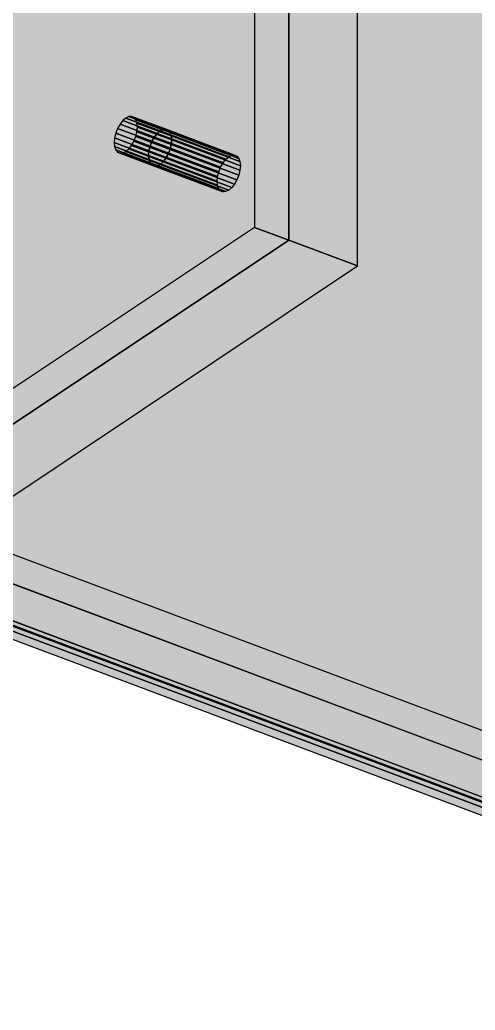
# Model space of a CAD drawing. Header units: millimetres. Extents: x 50 to 612415, y 2 to 4150.
# Drawn here: x 470314.8 to 470369.5, y 2838 to 2957 of the extents above; entities that cross this region are included whole.
import ezdxf

# ---------------------------------------------------------------- set-up
doc = ezdxf.new("R2010")
doc.units = ezdxf.units.MM
doc.layers.add('HATCH', color=8, linetype='Continuous', lineweight=9)
doc.layers.add('OUTLINE', color=7, linetype='Continuous', lineweight=25)

msp = doc.modelspace()

# ---------------------------------------------------------------- hatches: boundary and pattern name
at = {"layer": 'HATCH', "true_color": 0xccae87}
for points in [[(470093.304, 3132.09), (469761.573, 3099.927), (471407.856, 2492.235)], [(470093.304, 3128.519), (469761.573, 3096.356), (471407.856, 2488.664)], [(471407.856, 2488.664), (469761.573, 3096.356), (470093.304, 3128.519)], [(470093.304, 3124.055), (469761.573, 3091.892), (471407.856, 2484.201)], [(471407.856, 2484.201), (469761.573, 3091.892), (470093.304, 3124.055)], [(470093.304, 3122.269), (469762.81, 3090.931), (471406.207, 2483.034)], [(471406.207, 2483.034), (469762.81, 3090.931), (470093.304, 3122.269)], [(470093.304, 3121.823), (469763.12, 3090.691), (471405.794, 2482.742)], [(471405.794, 2482.742), (469763.12, 3090.691), (470093.304, 3121.823)], [(470093.304, 3119.591), (469764.666, 3089.49), (471403.732, 2481.283)], [(471403.732, 2481.283), (469764.666, 3089.49), (470093.304, 3119.591)], [(471400.434, 2478.949), (469767.14, 3087.568), (470093.304, 3116.02)], [(469761.573, 3099.927), (471405.808, 2491.118), (471407.856, 2492.235)], [(469761.573, 3099.927), (471403.364, 2490.221), (471405.808, 2491.118)], [(469761.573, 3099.927), (471386.208, 2490.689), (471388.799, 2489.903)], [(469761.573, 3099.927), (471400.617, 2489.581), (471403.364, 2490.221)], [(469761.573, 3099.927), (471388.799, 2489.903), (471391.648, 2489.385)], [(469761.573, 3099.927), (471397.672, 2489.22), (471400.617, 2489.581)], [(469761.573, 3099.927), (471391.648, 2489.385), (471394.644, 2489.154)], [(469761.573, 3099.927), (471394.644, 2489.154), (471397.672, 2489.22)], [(469761.573, 3096.356), (471405.808, 2487.547), (471407.856, 2488.664)], [(471407.856, 2488.664), (471405.808, 2487.547), (469761.573, 3096.356)], [(469761.573, 3096.356), (471403.364, 2486.65), (471405.808, 2487.547)], [(471405.808, 2487.547), (471403.364, 2486.65), (469761.573, 3096.356)], [(469761.573, 3096.356), (471386.208, 2487.118), (471388.799, 2486.332)], [(471388.799, 2486.332), (471386.208, 2487.118), (469761.573, 3096.356)], [(469761.573, 3096.356), (471400.617, 2486.01), (471403.364, 2486.65)], [(471403.364, 2486.65), (471400.617, 2486.01), (469761.573, 3096.356)], [(471391.648, 2485.814), (471388.799, 2486.332), (469761.573, 3096.356)], [(469761.573, 3096.356), (471388.799, 2486.332), (471391.648, 2485.814)], [(469761.573, 3096.356), (471397.672, 2485.649), (471400.617, 2486.01)], [(471400.617, 2486.01), (471397.672, 2485.649), (469761.573, 3096.356)], [(469761.573, 3096.356), (471391.648, 2485.814), (471394.644, 2485.583)], [(471394.644, 2485.583), (471391.648, 2485.814), (469761.573, 3096.356)], [(471397.672, 2485.649), (471394.644, 2485.583), (469761.573, 3096.356)], [(469761.573, 3096.356), (471394.644, 2485.583), (471397.672, 2485.649)], [(469761.573, 3091.892), (471405.808, 2483.083), (471407.856, 2484.201)], [(471407.856, 2484.201), (471405.808, 2483.083), (469761.573, 3091.892)], [(469761.573, 3091.892), (471403.364, 2482.187), (471405.808, 2483.083)], [(471405.808, 2483.083), (471403.364, 2482.187), (469761.573, 3091.892)], [(469761.573, 3091.892), (471386.208, 2482.654), (471388.799, 2481.868)], [(471388.799, 2481.868), (471386.208, 2482.654), (469761.573, 3091.892)], [(469761.573, 3091.892), (471400.617, 2481.546), (471403.364, 2482.187)], [(471403.364, 2482.187), (471400.617, 2481.546), (469761.573, 3091.892)], [(471391.648, 2481.35), (471388.799, 2481.868), (469761.573, 3091.892)], [(469761.573, 3091.892), (471388.799, 2481.868), (471391.648, 2481.35)], [(469761.573, 3091.892), (471397.672, 2481.186), (471400.617, 2481.546)], [(471400.617, 2481.546), (471397.672, 2481.186), (469761.573, 3091.892)], [(469761.573, 3091.892), (471391.648, 2481.35), (471394.644, 2481.119)], [(471394.644, 2481.119), (471391.648, 2481.35), (469761.573, 3091.892)], [(471397.672, 2481.186), (471394.644, 2481.119), (469761.573, 3091.892)], [(469761.573, 3091.892), (471394.644, 2481.119), (471397.672, 2481.186)], [(469762.81, 3090.931), (471404.432, 2482.065), (471406.207, 2483.034)], [(471406.207, 2483.034), (471404.432, 2482.065), (469762.81, 3090.931)], [(469762.81, 3090.931), (471402.313, 2481.288), (471404.432, 2482.065)], [(471404.432, 2482.065), (471402.313, 2481.288), (469762.81, 3090.931)], [(469762.81, 3090.931), (471387.445, 2481.693), (471389.691, 2481.012)], [(471389.691, 2481.012), (471387.445, 2481.693), (469762.81, 3090.931)], [(469762.81, 3090.931), (471399.933, 2480.733), (471402.313, 2481.288)], [(471402.313, 2481.288), (471399.933, 2480.733), (469762.81, 3090.931)], [(469762.81, 3090.931), (471389.691, 2481.012), (471392.16, 2480.563)], [(471392.16, 2480.563), (471389.691, 2481.012), (469762.81, 3090.931)], [(469762.81, 3090.931), (471397.381, 2480.421), (471399.933, 2480.733)], [(471399.933, 2480.733), (471397.381, 2480.421), (469762.81, 3090.931)], [(471394.756, 2480.363), (471392.16, 2480.563), (469762.81, 3090.931)], [(469762.81, 3090.931), (471392.16, 2480.563), (471394.756, 2480.363)], [(469762.81, 3090.931), (471394.756, 2480.363), (471397.381, 2480.421)], [(471397.381, 2480.421), (471394.756, 2480.363), (469762.81, 3090.931)], [(469763.12, 3090.691), (471404.088, 2481.811), (471405.794, 2482.742)], [(471405.794, 2482.742), (471404.088, 2481.811), (469763.12, 3090.691)], [(469763.12, 3090.691), (471402.051, 2481.064), (471404.088, 2481.811)], [(471404.088, 2481.811), (471402.051, 2481.064), (469763.12, 3090.691)], [(469763.12, 3090.691), (471387.754, 2481.453), (471389.914, 2480.798)], [(471389.914, 2480.798), (471387.754, 2481.453), (469763.12, 3090.691)], [(469763.12, 3090.691), (471399.761, 2480.53), (471402.051, 2481.064)], [(471402.051, 2481.064), (471399.761, 2480.53), (469763.12, 3090.691)], [(469763.12, 3090.691), (471389.914, 2480.798), (471392.288, 2480.366)], [(471392.288, 2480.366), (471389.914, 2480.798), (469763.12, 3090.691)], [(469763.12, 3090.691), (471397.308, 2480.229), (471399.761, 2480.53)], [(471399.761, 2480.53), (471397.308, 2480.229), (469763.12, 3090.691)], [(469763.12, 3090.691), (471392.288, 2480.366), (471394.784, 2480.174)], [(471394.784, 2480.174), (471392.288, 2480.366), (469763.12, 3090.691)], [(469763.12, 3090.691), (471394.784, 2480.174), (471397.308, 2480.229)], [(471397.308, 2480.229), (471394.784, 2480.174), (469763.12, 3090.691)], [(469764.666, 3089.49), (471402.367, 2480.538), (471403.732, 2481.283)], [(471403.732, 2481.283), (471402.367, 2480.538), (469764.666, 3089.49)], [(469764.666, 3089.49), (471400.738, 2479.94), (471402.367, 2480.538)], [(471402.367, 2480.538), (471400.738, 2479.94), (469764.666, 3089.49)], [(469764.666, 3089.49), (471389.3, 2480.252), (471391.028, 2479.728)], [(471391.028, 2479.728), (471389.3, 2480.252), (469764.666, 3089.49)], [(469764.666, 3089.49), (471398.906, 2479.513), (471400.738, 2479.94)], [(471400.738, 2479.94), (471398.906, 2479.513), (469764.666, 3089.49)], [(469764.666, 3089.49), (471391.028, 2479.728), (471392.927, 2479.383)], [(471392.927, 2479.383), (471391.028, 2479.728), (469764.666, 3089.49)], [(469764.666, 3089.49), (471396.943, 2479.273), (471398.906, 2479.513)], [(471398.906, 2479.513), (471396.943, 2479.273), (469764.666, 3089.49)], [(469764.666, 3089.49), (471392.927, 2479.383), (471394.925, 2479.229)], [(471394.925, 2479.229), (471392.927, 2479.383), (469764.666, 3089.49)], [(469764.666, 3089.49), (471394.925, 2479.229), (471396.943, 2479.273)], [(471396.943, 2479.273), (471394.925, 2479.229), (469764.666, 3089.49)], [(471400.434, 2478.949), (471399.615, 2478.502), (469767.14, 3087.568)], [(471399.615, 2478.502), (471398.637, 2478.144), (469767.14, 3087.568)], [(471392.811, 2478.016), (471391.774, 2478.331), (469767.14, 3087.568)], [(471398.637, 2478.144), (471397.538, 2477.887), (469767.14, 3087.568)], [(471393.951, 2477.809), (471392.811, 2478.016), (469767.14, 3087.568)], [(471397.538, 2477.887), (471396.36, 2477.743), (469767.14, 3087.568)], [(471395.149, 2477.717), (471393.951, 2477.809), (469767.14, 3087.568)], [(471396.36, 2477.743), (471395.149, 2477.717), (469767.14, 3087.568)], [(470342.978, 2932.056), (470219.275, 2849.587), (470223.398, 2848.041), (470347.102, 2930.51)], [(470347.102, 2930.51), (470223.398, 2848.041), (470231.645, 2844.949), (470355.348, 2927.417)]]:
    msp.add_hatch(color=43, dxfattribs=at).paths.add_polyline_path(points)
at = {"layer": 'HATCH', "true_color": 0xc0a47f}
for points in [[(471386.208, 2487.118), (469761.573, 3096.356), (469761.573, 3099.927), (471386.208, 2490.689)], [(471386.208, 2482.654), (469761.573, 3091.892), (469761.573, 3096.356), (471386.208, 2487.118)], [(470342.978, 3013.296), (470342.978, 2932.056), (470347.102, 2930.51), (470347.102, 3011.75)], [(470347.102, 3011.75), (470347.102, 2930.51), (470355.348, 2927.417), (470355.348, 3008.658)]]:
    msp.add_hatch(color=33, dxfattribs=at).paths.add_polyline_path(points)
at = {"layer": 'HATCH', "true_color": 0xbea27e}
for points in [[(471387.445, 2481.693), (469762.81, 3090.931), (469761.573, 3091.892), (471386.208, 2482.654)], [(471387.754, 2481.453), (469763.12, 3090.691), (469762.81, 3090.931), (471387.445, 2481.693)], [(471389.3, 2480.252), (469764.666, 3089.49), (469763.12, 3090.691), (471387.754, 2481.453)], [(471391.774, 2478.331), (469767.14, 3087.568), (469764.666, 3089.49), (471389.3, 2480.252)]]:
    msp.add_hatch(color=33, dxfattribs=at).paths.add_polyline_path(points)
at = {"layer": 'HATCH', "true_color": 0xbda27d}
for points in [[(470327.515, 2945.182), (470236.082, 2882.738), (470342.978, 3013.296)], [(470327.875, 2945.354), (470327.515, 2945.182), (470342.978, 3013.296)], [(470328.211, 2945.377), (470327.875, 2945.354), (470342.978, 3013.296)], [(470328.499, 2945.25), (470328.211, 2945.377), (470342.978, 3013.296)], [(470328.72, 2944.981), (470328.499, 2945.25), (470342.978, 3013.296)], [(470328.859, 2944.59), (470328.72, 2944.981), (470342.978, 3013.296)], [(470328.859, 2943.55), (470342.978, 3013.296), (470342.978, 2932.056)], [(470328.859, 2943.55), (470328.907, 2944.101), (470342.978, 3013.296)], [(470328.907, 2944.101), (470328.859, 2944.59), (470342.978, 3013.296)], [(470347.102, 3011.75), (470240.206, 2881.192), (470331.639, 2943.636)], [(470315.248, 2977.93), (470347.102, 3011.75), (470347.102, 2930.51)], [(470347.102, 3011.75), (470331.639, 2943.636), (470331.999, 2943.808)], [(470347.102, 3011.75), (470331.999, 2943.808), (470332.334, 2943.831)], [(470347.102, 3011.75), (470332.334, 2943.831), (470332.623, 2943.704)], [(470347.102, 3011.75), (470332.623, 2943.704), (470332.844, 2943.435)], [(470347.102, 3011.75), (470332.844, 2943.435), (470332.983, 2943.043)], [(470347.102, 2930.51), (470347.102, 3011.75), (470332.983, 2942.004)], [(470347.102, 3011.75), (470333.03, 2942.555), (470332.983, 2942.004)], [(470347.102, 3011.75), (470332.983, 2943.043), (470333.03, 2942.555)], [(470355.348, 2927.417), (470355.348, 3008.658), (470323.495, 2974.838)], [(470314.939, 2977.604), (470315.248, 2977.93), (470347.102, 2930.51)], [(470314.629, 2977.518), (470314.939, 2977.604), (470347.102, 2930.51)], [(470315.557, 2967.304), (470314.629, 2977.518), (470347.102, 2930.51)], [(470355.348, 2927.417), (470323.186, 2974.512), (470322.876, 2974.425)], [(470355.348, 2927.417), (470322.876, 2974.425), (470323.804, 2964.211)], [(470355.348, 2927.417), (470323.495, 2974.838), (470323.186, 2974.512)], [(470315.474, 2966.802), (470315.557, 2967.304), (470347.102, 2930.51)], [(470314.939, 2965.999), (470315.248, 2966.324), (470347.102, 2930.51)], [(470315.248, 2966.324), (470315.474, 2966.802), (470347.102, 2930.51)], [(470331.999, 2943.808), (470255.561, 2926.414), (470314.939, 2965.999)], [(470332.844, 2943.435), (470314.939, 2965.999), (470347.102, 2930.51)], [(470332.844, 2943.435), (470332.623, 2943.704), (470314.939, 2965.999)], [(470332.623, 2943.704), (470332.334, 2943.831), (470314.939, 2965.999)], [(470332.334, 2943.831), (470331.999, 2943.808), (470314.939, 2965.999)], [(470355.348, 2927.417), (470323.721, 2963.71), (470323.495, 2963.232)], [(470355.348, 2927.417), (470323.804, 2964.211), (470323.721, 2963.71)], [(470323.186, 2962.906), (470263.808, 2923.321), (470340.246, 2940.715)], [(470355.348, 2927.417), (470323.495, 2963.232), (470323.186, 2962.906)], [(470355.348, 2927.417), (470323.186, 2962.906), (470341.091, 2940.343)], [(470323.186, 2962.906), (470340.87, 2940.611), (470341.091, 2940.343)], [(470323.186, 2962.906), (470340.581, 2940.738), (470340.87, 2940.611)], [(470323.186, 2962.906), (470340.246, 2940.715), (470340.581, 2940.738)], [(470327.515, 2945.182), (470236.13, 2882.25), (470236.082, 2882.738)], [(470327.515, 2945.182), (470327.155, 2944.874), (470236.13, 2882.25)], [(470327.155, 2944.874), (470326.819, 2944.449), (470236.13, 2882.25)], [(470326.819, 2944.449), (470326.531, 2943.938), (470236.13, 2882.25)], [(470326.531, 2943.938), (470326.31, 2943.374), (470236.13, 2882.25)], [(470331.639, 2943.636), (470240.253, 2880.704), (470240.206, 2881.192)], [(470240.206, 2881.192), (470240.253, 2880.704), (470331.639, 2943.636)], [(470331.639, 2943.636), (470240.206, 2881.192), (470255.252, 2926.327)], [(470240.253, 2880.704), (470331.278, 2943.327), (470331.639, 2943.636)], [(470331.639, 2943.636), (470331.278, 2943.327), (470240.253, 2880.704)], [(470331.999, 2943.808), (470331.639, 2943.636), (470255.252, 2926.327)], [(470331.999, 2943.808), (470255.252, 2926.327), (470255.561, 2926.414)], [(470328.72, 2942.973), (470328.859, 2943.55), (470342.978, 2932.056)], [(470332.983, 2943.043), (470332.844, 2943.435), (470347.102, 2930.51)], [(470326.31, 2943.374), (470326.171, 2942.797), (470236.13, 2882.25)], [(470326.171, 2942.797), (470326.124, 2942.246), (470236.13, 2882.25)], [(470236.13, 2882.25), (470326.124, 2942.246), (470326.171, 2941.758)], [(470240.253, 2880.704), (470330.943, 2942.903), (470331.278, 2943.327)], [(470331.278, 2943.327), (470330.943, 2942.903), (470240.253, 2880.704)], [(470240.253, 2880.704), (470330.655, 2942.392), (470330.943, 2942.903)], [(470330.943, 2942.903), (470330.655, 2942.392), (470240.253, 2880.704)], [(470330.655, 2942.392), (470330.433, 2941.828), (470240.253, 2880.704)], [(470240.253, 2880.704), (470330.433, 2941.828), (470330.655, 2942.392)], [(470328.211, 2941.898), (470328.499, 2942.409), (470342.978, 2932.056)], [(470328.499, 2942.409), (470328.72, 2942.973), (470342.978, 2932.056)], [(470333.03, 2942.555), (470332.983, 2943.043), (470347.102, 2930.51)], [(470332.983, 2942.004), (470333.03, 2942.555), (470347.102, 2930.51)], [(470234.738, 2879.313), (470326.171, 2941.758), (470326.31, 2941.366)], [(470234.738, 2879.313), (470235.098, 2879.622), (470326.171, 2941.758)], [(470234.738, 2879.313), (470326.31, 2941.366), (470326.531, 2941.097)], [(470234.738, 2879.313), (470326.531, 2941.097), (470342.978, 2932.056)], [(470235.098, 2879.622), (470235.434, 2880.046), (470326.171, 2941.758)], [(470235.434, 2880.046), (470235.722, 2880.558), (470326.171, 2941.758)], [(470235.722, 2880.558), (470235.943, 2881.121), (470326.171, 2941.758)], [(470235.943, 2881.121), (470236.082, 2881.698), (470326.171, 2941.758)], [(470236.082, 2881.698), (470236.13, 2882.25), (470326.171, 2941.758)], [(470330.433, 2941.828), (470330.294, 2941.251), (470240.253, 2880.704)], [(470240.253, 2880.704), (470330.294, 2941.251), (470330.433, 2941.828)], [(470240.253, 2880.704), (470330.247, 2940.7), (470330.294, 2941.251)], [(470330.294, 2941.251), (470330.247, 2940.7), (470240.253, 2880.704)], [(470326.531, 2941.097), (470326.819, 2940.97), (470342.978, 2932.056)], [(470327.155, 2940.993), (470327.515, 2941.165), (470342.978, 2932.056)], [(470327.515, 2941.165), (470327.875, 2941.473), (470342.978, 2932.056)], [(470327.875, 2941.473), (470328.211, 2941.898), (470342.978, 2932.056)], [(470347.102, 2930.51), (470332.844, 2941.426), (470332.623, 2940.863)], [(470332.623, 2940.863), (470332.844, 2941.426), (470347.102, 2930.51)], [(470347.102, 2930.51), (470332.983, 2942.004), (470332.844, 2941.426)], [(470332.844, 2941.426), (470332.983, 2942.004), (470347.102, 2930.51)], [(470330.433, 2939.819), (470330.294, 2940.211), (470238.861, 2877.767)], [(470238.861, 2877.767), (470330.294, 2940.211), (470330.433, 2939.819)], [(470330.294, 2940.211), (470239.221, 2878.076), (470238.861, 2877.767)], [(470238.861, 2877.767), (470239.221, 2878.076), (470330.294, 2940.211)], [(470330.294, 2940.211), (470239.557, 2878.5), (470239.221, 2878.076)], [(470239.221, 2878.076), (470239.557, 2878.5), (470330.294, 2940.211)], [(470330.294, 2940.211), (470239.845, 2879.011), (470239.557, 2878.5)], [(470239.557, 2878.5), (470239.845, 2879.011), (470330.294, 2940.211)], [(470330.294, 2940.211), (470240.066, 2879.575), (470239.845, 2879.011)], [(470239.845, 2879.011), (470240.066, 2879.575), (470330.294, 2940.211)], [(470330.294, 2940.211), (470240.206, 2880.152), (470240.066, 2879.575)], [(470240.066, 2879.575), (470240.206, 2880.152), (470330.294, 2940.211)], [(470330.294, 2940.211), (470240.253, 2880.704), (470240.206, 2880.152)], [(470240.206, 2880.152), (470240.253, 2880.704), (470330.294, 2940.211)], [(470330.294, 2940.211), (470330.247, 2940.7), (470240.253, 2880.704)], [(470240.253, 2880.704), (470330.247, 2940.7), (470330.294, 2940.211)], [(470248.452, 2878.099), (470248.5, 2877.611), (470339.886, 2940.543)], [(470263.499, 2923.235), (470248.452, 2878.099), (470339.886, 2940.543)], [(470248.5, 2877.611), (470339.525, 2940.235), (470339.886, 2940.543)], [(470248.5, 2877.611), (470339.19, 2939.81), (470339.525, 2940.235)], [(470263.499, 2923.235), (470339.886, 2940.543), (470340.246, 2940.715)], [(470263.808, 2923.321), (470263.499, 2923.235), (470340.246, 2940.715)], [(470326.819, 2940.97), (470327.155, 2940.993), (470342.978, 2932.056)], [(470347.102, 2930.51), (470331.999, 2939.927), (470331.639, 2939.619)], [(470331.639, 2939.619), (470331.999, 2939.927), (470347.102, 2930.51)], [(470347.102, 2930.51), (470332.334, 2940.352), (470331.999, 2939.927)], [(470331.999, 2939.927), (470332.334, 2940.352), (470347.102, 2930.51)], [(470347.102, 2930.51), (470332.623, 2940.863), (470332.334, 2940.352)], [(470332.334, 2940.352), (470332.623, 2940.863), (470347.102, 2930.51)], [(470355.348, 2927.417), (470341.091, 2940.343), (470341.23, 2939.951)], [(470355.348, 2927.417), (470341.23, 2939.951), (470341.277, 2939.463)], [(470330.655, 2939.551), (470330.433, 2939.819), (470238.861, 2877.767)], [(470238.861, 2877.767), (470330.433, 2939.819), (470330.655, 2939.551)], [(470347.102, 2930.51), (470330.655, 2939.551), (470238.861, 2877.767)], [(470238.861, 2877.767), (470330.655, 2939.551), (470330.943, 2939.424)], [(470238.861, 2877.767), (470331.278, 2939.447), (470347.102, 2930.51)], [(470238.861, 2877.767), (470330.943, 2939.424), (470331.278, 2939.447)], [(470248.5, 2877.611), (470338.901, 2939.299), (470339.19, 2939.81)], [(470248.5, 2877.611), (470338.68, 2938.736), (470338.901, 2939.299)], [(470248.5, 2877.611), (470338.541, 2938.158), (470338.68, 2938.736)], [(470347.102, 2930.51), (470330.943, 2939.424), (470330.655, 2939.551)], [(470347.102, 2930.51), (470331.278, 2939.447), (470330.943, 2939.424)], [(470347.102, 2930.51), (470331.639, 2939.619), (470331.278, 2939.447)], [(470331.278, 2939.447), (470331.639, 2939.619), (470347.102, 2930.51)], [(470355.348, 2927.417), (470341.23, 2938.911), (470341.091, 2938.334)], [(470355.348, 2927.417), (470341.277, 2939.463), (470341.23, 2938.911)], [(470248.5, 2877.611), (470338.494, 2937.607), (470338.541, 2938.158)], [(470338.541, 2937.119), (470338.494, 2937.607), (470248.5, 2877.611)], [(470355.348, 2927.417), (470340.87, 2937.77), (470340.581, 2937.259)], [(470355.348, 2927.417), (470341.091, 2938.334), (470340.87, 2937.77)], [(470338.68, 2936.727), (470338.541, 2937.119), (470247.108, 2874.674)], [(470338.541, 2937.119), (470247.468, 2874.983), (470247.108, 2874.674)], [(470338.901, 2936.458), (470338.68, 2936.727), (470247.108, 2874.674)], [(470339.19, 2936.331), (470338.901, 2936.458), (470247.108, 2874.674)], [(470355.348, 2927.417), (470339.525, 2936.354), (470247.108, 2874.674)], [(470339.525, 2936.354), (470339.19, 2936.331), (470247.108, 2874.674)], [(470338.541, 2937.119), (470247.804, 2875.407), (470247.468, 2874.983)], [(470338.541, 2937.119), (470248.092, 2875.919), (470247.804, 2875.407)], [(470338.541, 2937.119), (470248.313, 2876.482), (470248.092, 2875.919)], [(470338.541, 2937.119), (470248.452, 2877.059), (470248.313, 2876.482)], [(470338.541, 2937.119), (470248.5, 2877.611), (470248.452, 2877.059)], [(470355.348, 2927.417), (470339.886, 2936.526), (470339.525, 2936.354)], [(470355.348, 2927.417), (470340.246, 2936.835), (470339.886, 2936.526)], [(470355.348, 2927.417), (470340.581, 2937.259), (470340.246, 2936.835)], [(470234.738, 2879.313), (470342.978, 2932.056), (470219.275, 2849.587)], [(470223.398, 2848.041), (470347.102, 2930.51), (470238.861, 2877.767)], [(470347.102, 2930.51), (470223.398, 2848.041), (470238.861, 2877.767)], [(470247.108, 2874.674), (470231.645, 2844.949), (470355.348, 2927.417)]]:
    msp.add_hatch(color=33, dxfattribs=at).paths.add_polyline_path(points)
at = {"layer": 'HATCH', "true_color": 0xceb088}
for points in [[(470327.155, 2944.874), (470326.819, 2944.449), (470330.943, 2942.903), (470331.278, 2943.327)], [(470331.278, 2943.327), (470330.943, 2942.903), (470339.19, 2939.81), (470339.525, 2940.235)], [(470327.875, 2941.473), (470328.211, 2941.898), (470332.334, 2940.352), (470331.999, 2939.927)], [(470331.999, 2939.927), (470332.334, 2940.352), (470340.581, 2937.259), (470340.246, 2936.835)]]:
    msp.add_hatch(color=43, dxfattribs=at).paths.add_polyline_path(points)
at = {"layer": 'HATCH', "true_color": 0xcdaf88}
for points in [[(470327.515, 2945.182), (470327.155, 2944.874), (470331.278, 2943.327), (470331.639, 2943.636)], [(470326.819, 2944.449), (470326.531, 2943.938), (470330.655, 2942.392), (470330.943, 2942.903)], [(470331.639, 2943.636), (470331.278, 2943.327), (470339.525, 2940.235), (470339.886, 2940.543)], [(470328.211, 2941.898), (470328.499, 2942.409), (470332.623, 2940.863), (470332.334, 2940.352)], [(470330.943, 2942.903), (470330.655, 2942.392), (470338.901, 2939.299), (470339.19, 2939.81)], [(470327.515, 2941.165), (470327.875, 2941.473), (470331.999, 2939.927), (470331.639, 2939.619)], [(470331.639, 2939.619), (470331.999, 2939.927), (470340.246, 2936.835), (470339.886, 2936.526)], [(470332.334, 2940.352), (470332.623, 2940.863), (470340.87, 2937.77), (470340.581, 2937.259)]]:
    msp.add_hatch(color=43, dxfattribs=at).paths.add_polyline_path(points)
at = {"layer": 'HATCH', "true_color": 0xcaad86}
for points in [[(470327.875, 2945.354), (470327.515, 2945.182), (470331.639, 2943.636), (470331.999, 2943.808)], [(470331.999, 2943.808), (470331.639, 2943.636), (470339.886, 2940.543), (470340.246, 2940.715)], [(470327.155, 2940.993), (470327.515, 2941.165), (470331.639, 2939.619), (470331.278, 2939.447)], [(470331.278, 2939.447), (470331.639, 2939.619), (470339.886, 2936.526), (470339.525, 2936.354)]]:
    msp.add_hatch(color=43, dxfattribs=at).paths.add_polyline_path(points)
at = {"layer": 'HATCH', "true_color": 0xc6a983}
for points in [[(470328.211, 2945.377), (470327.875, 2945.354), (470331.999, 2943.808), (470332.334, 2943.831)], [(470332.334, 2943.831), (470331.999, 2943.808), (470340.246, 2940.715), (470340.581, 2940.738)], [(470326.819, 2940.97), (470327.155, 2940.993), (470331.278, 2939.447), (470330.943, 2939.424)], [(470330.943, 2939.424), (470331.278, 2939.447), (470339.525, 2936.354), (470339.19, 2936.331)]]:
    msp.add_hatch(color=43, dxfattribs=at).paths.add_polyline_path(points)
at = {"layer": 'HATCH', "true_color": 0xc1a580}
for points in [[(470328.499, 2945.25), (470328.211, 2945.377), (470332.334, 2943.831), (470332.623, 2943.704)], [(470332.623, 2943.704), (470332.334, 2943.831), (470340.581, 2940.738), (470340.87, 2940.611)], [(470326.531, 2941.097), (470326.819, 2940.97), (470330.943, 2939.424), (470330.655, 2939.551)], [(470330.655, 2939.551), (470330.943, 2939.424), (470339.19, 2936.331), (470338.901, 2936.458)]]:
    msp.add_hatch(color=33, dxfattribs=at).paths.add_polyline_path(points)
at = {"layer": 'HATCH', "true_color": 0xbba07c}
for points in [[(470328.72, 2944.981), (470328.499, 2945.25), (470332.623, 2943.704), (470332.844, 2943.435)], [(470332.844, 2943.435), (470332.623, 2943.704), (470340.87, 2940.611), (470341.091, 2940.343)], [(470326.31, 2941.366), (470326.531, 2941.097), (470330.655, 2939.551), (470330.433, 2939.819)], [(470330.433, 2939.819), (470330.655, 2939.551), (470338.901, 2936.458), (470338.68, 2936.727)]]:
    msp.add_hatch(color=33, dxfattribs=at).paths.add_polyline_path(points)
at = {"layer": 'HATCH', "true_color": 0xb69c79}
for points in [[(470328.859, 2944.59), (470328.72, 2944.981), (470332.844, 2943.435), (470332.983, 2943.043)], [(470332.983, 2943.043), (470332.844, 2943.435), (470341.091, 2940.343), (470341.23, 2939.951)], [(470326.171, 2941.758), (470326.31, 2941.366), (470330.433, 2939.819), (470330.294, 2940.211)], [(470330.294, 2940.211), (470330.433, 2939.819), (470338.68, 2936.727), (470338.541, 2937.119)]]:
    msp.add_hatch(color=33, dxfattribs=at).paths.add_polyline_path(points)
at = {"layer": 'HATCH', "true_color": 0xcbae87}
for points in [[(470326.531, 2943.938), (470326.31, 2943.374), (470330.433, 2941.828), (470330.655, 2942.392)], [(470328.499, 2942.409), (470328.72, 2942.973), (470332.844, 2941.426), (470332.623, 2940.863)], [(470330.655, 2942.392), (470330.433, 2941.828), (470338.68, 2938.736), (470338.901, 2939.299)], [(470332.623, 2940.863), (470332.844, 2941.426), (470341.091, 2938.334), (470340.87, 2937.77)]]:
    msp.add_hatch(color=43, dxfattribs=at).paths.add_polyline_path(points)
at = {"layer": 'HATCH', "true_color": 0xc7aa84}
for points in [[(470328.72, 2942.973), (470328.859, 2943.55), (470332.983, 2942.004), (470332.844, 2941.426)], [(470326.31, 2943.374), (470326.171, 2942.797), (470330.294, 2941.251), (470330.433, 2941.828)], [(470330.433, 2941.828), (470330.294, 2941.251), (470338.541, 2938.158), (470338.68, 2938.736)], [(470332.844, 2941.426), (470332.983, 2942.004), (470341.23, 2938.911), (470341.091, 2938.334)]]:
    msp.add_hatch(color=43, dxfattribs=at).paths.add_polyline_path(points)
at = {"layer": 'HATCH', "true_color": 0xbda17d}
for points in [[(470328.907, 2944.101), (470328.859, 2944.59), (470332.983, 2943.043), (470333.03, 2942.555)], [(470326.124, 2942.246), (470326.171, 2941.758), (470330.294, 2940.211), (470330.247, 2940.7)], [(470333.03, 2942.555), (470332.983, 2943.043), (470341.23, 2939.951), (470341.277, 2939.463)], [(470330.247, 2940.7), (470330.294, 2940.211), (470338.541, 2937.119), (470338.494, 2937.607)]]:
    msp.add_hatch(color=33, dxfattribs=at).paths.add_polyline_path(points)
at = {"layer": 'HATCH', "true_color": 0xc2a681}
for points in [[(470328.859, 2943.55), (470328.907, 2944.101), (470333.03, 2942.555), (470332.983, 2942.004)], [(470326.171, 2942.797), (470326.124, 2942.246), (470330.247, 2940.7), (470330.294, 2941.251)], [(470332.983, 2942.004), (470333.03, 2942.555), (470341.277, 2939.463), (470341.23, 2938.911)], [(470330.294, 2941.251), (470330.247, 2940.7), (470338.494, 2937.607), (470338.541, 2938.158)]]:
    msp.add_hatch(color=43, dxfattribs=at).paths.add_polyline_path(points)

# ---------------------------------------------------------------- linework, layer by layer
at = {"layer": 'OUTLINE', "color": 139, "true_color": 0x42544a}
for p, q in [((469761.573, 3099.927), (471386.208, 2490.689)), ((469761.573, 3099.927), (471386.208, 2490.689)), ((469761.573, 3096.356), (471386.208, 2487.118)), ((471386.208, 2487.118), (469761.573, 3096.356)), ((469761.573, 3096.356), (471386.208, 2487.118)), ((471386.208, 2487.118), (469761.573, 3096.356)), ((469761.573, 3091.892), (471386.208, 2482.654)), ((471386.208, 2482.654), (469761.573, 3091.892)), ((469761.573, 3091.892), (471386.208, 2482.654)), ((471386.208, 2482.654), (469761.573, 3091.892)), ((469762.81, 3090.931), (471387.445, 2481.693)), ((471387.445, 2481.693), (469762.81, 3090.931)), ((469762.81, 3090.931), (471387.445, 2481.693)), ((471387.445, 2481.693), (469762.81, 3090.931)), ((469763.12, 3090.691), (471387.754, 2481.453)), ((471387.754, 2481.453), (469763.12, 3090.691)), ((469763.12, 3090.691), (471387.754, 2481.453)), ((471387.754, 2481.453), (469763.12, 3090.691)), ((469764.666, 3089.49), (471389.3, 2480.252)), ((471389.3, 2480.252), (469764.666, 3089.49)), ((469764.666, 3089.49), (471389.3, 2480.252)), ((471389.3, 2480.252), (469764.666, 3089.49)), ((471391.774, 2478.331), (469767.14, 3087.568)), ((471391.774, 2478.331), (469767.14, 3087.568)), ((470342.978, 3013.296), (470342.978, 2932.056)), ((470342.978, 3013.296), (470342.978, 2932.056)), ((470347.102, 2930.51), (470347.102, 3011.75)), ((470347.102, 2930.51), (470347.102, 3011.75)), ((470347.102, 3011.75), (470347.102, 2930.51)), ((470347.102, 3011.75), (470347.102, 2930.51)), ((470355.348, 2927.417), (470355.348, 3008.658)), ((470355.348, 2927.417), (470355.348, 3008.658)), ((470327.155, 2944.874), (470326.819, 2944.449)), ((470327.155, 2944.874), (470326.819, 2944.449)), ((470327.515, 2945.182), (470327.155, 2944.874)), ((470327.515, 2945.182), (470327.155, 2944.874)), ((470327.155, 2944.874), (470331.278, 2943.327)), ((470331.278, 2943.327), (470327.155, 2944.874)), ((470327.875, 2945.354), (470327.515, 2945.182)), ((470327.875, 2945.354), (470327.515, 2945.182)), ((470327.515, 2945.182), (470331.639, 2943.636)), ((470331.639, 2943.636), (470327.515, 2945.182)), ((470328.211, 2945.377), (470327.875, 2945.354)), ((470328.211, 2945.377), (470327.875, 2945.354)), ((470327.875, 2945.354), (470331.999, 2943.808)), ((470331.999, 2943.808), (470327.875, 2945.354)), ((470328.499, 2945.25), (470328.211, 2945.377)), ((470328.211, 2945.377), (470332.334, 2943.831)), ((470332.334, 2943.831), (470328.211, 2945.377)), ((470328.499, 2945.25), (470328.211, 2945.377)), ((470328.72, 2944.981), (470328.499, 2945.25)), ((470328.499, 2945.25), (470332.623, 2943.704)), ((470332.623, 2943.704), (470328.499, 2945.25)), ((470328.72, 2944.981), (470328.499, 2945.25)), ((470328.859, 2944.59), (470328.72, 2944.981)), ((470328.72, 2944.981), (470332.844, 2943.435)), ((470332.844, 2943.435), (470328.72, 2944.981)), ((470328.859, 2944.59), (470328.72, 2944.981)), ((470326.531, 2943.938), (470326.31, 2943.374)), ((470326.531, 2943.938), (470326.31, 2943.374)), ((470326.819, 2944.449), (470326.531, 2943.938)), ((470326.819, 2944.449), (470326.531, 2943.938)), ((470326.531, 2943.938), (470330.655, 2942.392)), ((470330.655, 2942.392), (470326.531, 2943.938)), ((470326.819, 2944.449), (470330.943, 2942.903)), ((470330.943, 2942.903), (470326.819, 2944.449)), ((470328.72, 2942.973), (470328.859, 2943.55)), ((470328.72, 2942.973), (470328.859, 2943.55)), ((470328.907, 2944.101), (470328.859, 2944.59)), ((470328.859, 2944.59), (470332.983, 2943.043)), ((470332.983, 2943.043), (470328.859, 2944.59)), ((470328.907, 2944.101), (470328.859, 2944.59)), ((470328.859, 2943.55), (470328.907, 2944.101)), ((470328.859, 2943.55), (470328.907, 2944.101)), ((470328.859, 2943.55), (470332.983, 2942.004)), ((470332.983, 2942.004), (470328.859, 2943.55)), ((470328.907, 2944.101), (470333.03, 2942.555)), ((470333.03, 2942.555), (470328.907, 2944.101)), ((470331.278, 2943.327), (470331.639, 2943.636)), ((470331.639, 2943.636), (470331.278, 2943.327)), ((470331.278, 2943.327), (470331.639, 2943.636)), ((470331.639, 2943.636), (470331.278, 2943.327)), ((470331.639, 2943.636), (470331.999, 2943.808)), ((470331.999, 2943.808), (470331.639, 2943.636)), ((470331.639, 2943.636), (470331.999, 2943.808)), ((470331.999, 2943.808), (470331.639, 2943.636)), ((470331.639, 2943.636), (470339.886, 2940.543)), ((470339.886, 2940.543), (470331.639, 2943.636)), ((470331.999, 2943.808), (470332.334, 2943.831)), ((470332.334, 2943.831), (470331.999, 2943.808)), ((470331.999, 2943.808), (470332.334, 2943.831)), ((470332.334, 2943.831), (470331.999, 2943.808)), ((470331.999, 2943.808), (470340.246, 2940.715)), ((470340.246, 2940.715), (470331.999, 2943.808)), ((470332.334, 2943.831), (470332.623, 2943.704)), ((470332.623, 2943.704), (470332.334, 2943.831)), ((470332.334, 2943.831), (470340.581, 2940.738)), ((470340.581, 2940.738), (470332.334, 2943.831)), ((470332.334, 2943.831), (470332.623, 2943.704)), ((470332.623, 2943.704), (470332.334, 2943.831)), ((470332.623, 2943.704), (470332.844, 2943.435)), ((470332.844, 2943.435), (470332.623, 2943.704)), ((470332.623, 2943.704), (470340.87, 2940.611)), ((470340.87, 2940.611), (470332.623, 2943.704)), ((470332.623, 2943.704), (470332.844, 2943.435)), ((470332.844, 2943.435), (470332.623, 2943.704)), ((470332.983, 2943.043), (470332.844, 2943.435)), ((470332.844, 2943.435), (470332.983, 2943.043)), ((470332.983, 2943.043), (470332.844, 2943.435)), ((470332.844, 2943.435), (470341.091, 2940.343)), ((470341.091, 2940.343), (470332.844, 2943.435)), ((470332.844, 2943.435), (470332.983, 2943.043)), ((470326.171, 2942.797), (470326.124, 2942.246)), ((470326.171, 2942.797), (470326.124, 2942.246)), ((470326.124, 2942.246), (470326.171, 2941.758)), ((470330.247, 2940.7), (470326.124, 2942.246)), ((470326.124, 2942.246), (470330.247, 2940.7)), ((470326.124, 2942.246), (470326.171, 2941.758)), ((470326.31, 2943.374), (470326.171, 2942.797)), ((470326.31, 2943.374), (470326.171, 2942.797)), ((470330.294, 2941.251), (470326.171, 2942.797)), ((470326.171, 2942.797), (470330.294, 2941.251)), ((470330.433, 2941.828), (470326.31, 2943.374)), ((470326.31, 2943.374), (470330.433, 2941.828)), ((470328.211, 2941.898), (470328.499, 2942.409)), ((470328.211, 2941.898), (470328.499, 2942.409)), ((470328.499, 2942.409), (470328.72, 2942.973)), ((470328.499, 2942.409), (470328.72, 2942.973)), ((470332.623, 2940.863), (470328.499, 2942.409)), ((470328.499, 2942.409), (470332.623, 2940.863)), ((470328.72, 2942.973), (470332.844, 2941.426)), ((470332.844, 2941.426), (470328.72, 2942.973)), ((470330.433, 2941.828), (470330.655, 2942.392)), ((470330.655, 2942.392), (470330.433, 2941.828)), ((470330.655, 2942.392), (470330.433, 2941.828)), ((470330.433, 2941.828), (470330.655, 2942.392)), ((470330.655, 2942.392), (470330.943, 2942.903)), ((470330.943, 2942.903), (470330.655, 2942.392)), ((470330.655, 2942.392), (470330.943, 2942.903)), ((470330.943, 2942.903), (470330.655, 2942.392)), ((470330.655, 2942.392), (470338.901, 2939.299)), ((470338.901, 2939.299), (470330.655, 2942.392)), ((470330.943, 2942.903), (470331.278, 2943.327)), ((470331.278, 2943.327), (470330.943, 2942.903)), ((470330.943, 2942.903), (470331.278, 2943.327)), ((470331.278, 2943.327), (470330.943, 2942.903)), ((470330.943, 2942.903), (470339.19, 2939.81)), ((470339.19, 2939.81), (470330.943, 2942.903)), ((470331.278, 2943.327), (470339.525, 2940.235)), ((470339.525, 2940.235), (470331.278, 2943.327)), ((470333.03, 2942.555), (470332.983, 2943.043)), ((470332.983, 2943.043), (470333.03, 2942.555)), ((470333.03, 2942.555), (470332.983, 2943.043)), ((470332.983, 2943.043), (470341.23, 2939.951)), ((470341.23, 2939.951), (470332.983, 2943.043)), ((470332.983, 2943.043), (470333.03, 2942.555)), ((470332.983, 2942.004), (470333.03, 2942.555)), ((470333.03, 2942.555), (470332.983, 2942.004)), ((470332.983, 2942.004), (470333.03, 2942.555)), ((470333.03, 2942.555), (470332.983, 2942.004)), ((470333.03, 2942.555), (470341.277, 2939.463)), ((470341.277, 2939.463), (470333.03, 2942.555)), ((470326.171, 2941.758), (470326.31, 2941.366)), ((470330.294, 2940.211), (470326.171, 2941.758)), ((470326.171, 2941.758), (470330.294, 2940.211)), ((470326.171, 2941.758), (470326.31, 2941.366)), ((470326.31, 2941.366), (470326.531, 2941.097)), ((470330.433, 2939.819), (470326.31, 2941.366)), ((470326.31, 2941.366), (470330.433, 2939.819)), ((470326.31, 2941.366), (470326.531, 2941.097)), ((470326.531, 2941.097), (470326.819, 2940.97)), ((470326.531, 2941.097), (470326.819, 2940.97)), ((470330.655, 2939.551), (470326.531, 2941.097)), ((470326.531, 2941.097), (470330.655, 2939.551)), ((470327.155, 2940.993), (470327.515, 2941.165)), ((470327.155, 2940.993), (470327.515, 2941.165)), ((470327.515, 2941.165), (470327.875, 2941.473)), ((470327.515, 2941.165), (470327.875, 2941.473)), ((470331.639, 2939.619), (470327.515, 2941.165)), ((470327.515, 2941.165), (470331.639, 2939.619)), ((470327.875, 2941.473), (470328.211, 2941.898)), ((470327.875, 2941.473), (470328.211, 2941.898)), ((470331.999, 2939.927), (470327.875, 2941.473)), ((470327.875, 2941.473), (470331.999, 2939.927)), ((470332.334, 2940.352), (470328.211, 2941.898)), ((470328.211, 2941.898), (470332.334, 2940.352)), ((470330.247, 2940.7), (470330.294, 2941.251)), ((470330.294, 2941.251), (470330.247, 2940.7)), ((470330.247, 2940.7), (470330.294, 2941.251)), ((470330.294, 2941.251), (470330.247, 2940.7)), ((470330.294, 2941.251), (470330.433, 2941.828)), ((470330.433, 2941.828), (470330.294, 2941.251)), ((470330.433, 2941.828), (470330.294, 2941.251)), ((470330.294, 2941.251), (470330.433, 2941.828)), ((470338.541, 2938.158), (470330.294, 2941.251)), ((470330.294, 2941.251), (470338.541, 2938.158)), ((470338.68, 2938.736), (470330.433, 2941.828)), ((470330.433, 2941.828), (470338.68, 2938.736)), ((470332.844, 2941.426), (470332.623, 2940.863)), ((470332.623, 2940.863), (470332.844, 2941.426)), ((470332.844, 2941.426), (470332.623, 2940.863)), ((470332.623, 2940.863), (470332.844, 2941.426)), ((470332.983, 2942.004), (470332.844, 2941.426)), ((470332.844, 2941.426), (470332.983, 2942.004)), ((470332.983, 2942.004), (470332.844, 2941.426)), ((470332.844, 2941.426), (470332.983, 2942.004)), ((470332.844, 2941.426), (470341.091, 2938.334)), ((470341.091, 2938.334), (470332.844, 2941.426)), ((470332.983, 2942.004), (470341.23, 2938.911)), ((470341.23, 2938.911), (470332.983, 2942.004)), ((470326.819, 2940.97), (470327.155, 2940.993)), ((470326.819, 2940.97), (470327.155, 2940.993)), ((470330.943, 2939.424), (470326.819, 2940.97)), ((470326.819, 2940.97), (470330.943, 2939.424)), ((470331.278, 2939.447), (470327.155, 2940.993)), ((470327.155, 2940.993), (470331.278, 2939.447)), ((470330.294, 2940.211), (470330.247, 2940.7)), ((470330.247, 2940.7), (470330.294, 2940.211)), ((470338.494, 2937.607), (470330.247, 2940.7)), ((470330.247, 2940.7), (470338.494, 2937.607)), ((470330.294, 2940.211), (470330.247, 2940.7)), ((470330.247, 2940.7), (470330.294, 2940.211)), ((470330.433, 2939.819), (470330.294, 2940.211)), ((470330.294, 2940.211), (470330.433, 2939.819)), ((470338.541, 2937.119), (470330.294, 2940.211)), ((470330.294, 2940.211), (470338.541, 2937.119)), ((470330.433, 2939.819), (470330.294, 2940.211)), ((470330.294, 2940.211), (470330.433, 2939.819)), ((470331.999, 2939.927), (470331.639, 2939.619)), ((470331.639, 2939.619), (470331.999, 2939.927)), ((470331.999, 2939.927), (470331.639, 2939.619)), ((470331.639, 2939.619), (470331.999, 2939.927)), ((470332.334, 2940.352), (470331.999, 2939.927)), ((470331.999, 2939.927), (470332.334, 2940.352)), ((470332.334, 2940.352), (470331.999, 2939.927)), ((470331.999, 2939.927), (470332.334, 2940.352)), ((470340.246, 2936.835), (470331.999, 2939.927)), ((470331.999, 2939.927), (470340.246, 2936.835)), ((470332.623, 2940.863), (470332.334, 2940.352)), ((470332.334, 2940.352), (470332.623, 2940.863)), ((470332.623, 2940.863), (470332.334, 2940.352)), ((470332.334, 2940.352), (470332.623, 2940.863)), ((470340.581, 2937.259), (470332.334, 2940.352)), ((470332.334, 2940.352), (470340.581, 2937.259)), ((470340.87, 2937.77), (470332.623, 2940.863)), ((470332.623, 2940.863), (470340.87, 2937.77)), ((470339.19, 2939.81), (470339.525, 2940.235)), ((470339.19, 2939.81), (470339.525, 2940.235)), ((470339.525, 2940.235), (470339.886, 2940.543)), ((470339.525, 2940.235), (470339.886, 2940.543)), ((470339.886, 2940.543), (470340.246, 2940.715)), ((470339.886, 2940.543), (470340.246, 2940.715)), ((470340.246, 2940.715), (470340.581, 2940.738)), ((470340.246, 2940.715), (470340.581, 2940.738)), ((470340.581, 2940.738), (470340.87, 2940.611)), ((470340.581, 2940.738), (470340.87, 2940.611)), ((470340.87, 2940.611), (470341.091, 2940.343)), ((470340.87, 2940.611), (470341.091, 2940.343)), ((470341.091, 2940.343), (470341.23, 2939.951)), ((470341.091, 2940.343), (470341.23, 2939.951)), ((470341.23, 2939.951), (470341.277, 2939.463)), ((470341.23, 2939.951), (470341.277, 2939.463)), ((470330.655, 2939.551), (470330.433, 2939.819)), ((470330.433, 2939.819), (470330.655, 2939.551)), ((470338.68, 2936.727), (470330.433, 2939.819)), ((470330.433, 2939.819), (470338.68, 2936.727)), ((470330.655, 2939.551), (470330.433, 2939.819)), ((470330.433, 2939.819), (470330.655, 2939.551)), ((470330.943, 2939.424), (470330.655, 2939.551)), ((470330.943, 2939.424), (470330.655, 2939.551)), ((470330.655, 2939.551), (470330.943, 2939.424)), ((470338.901, 2936.458), (470330.655, 2939.551)), ((470330.655, 2939.551), (470338.901, 2936.458)), ((470330.655, 2939.551), (470330.943, 2939.424)), ((470331.278, 2939.447), (470330.943, 2939.424)), ((470331.278, 2939.447), (470330.943, 2939.424)), ((470330.943, 2939.424), (470331.278, 2939.447)), ((470330.943, 2939.424), (470331.278, 2939.447)), ((470339.19, 2936.331), (470330.943, 2939.424)), ((470330.943, 2939.424), (470339.19, 2936.331)), ((470331.639, 2939.619), (470331.278, 2939.447)), ((470331.278, 2939.447), (470331.639, 2939.619)), ((470331.639, 2939.619), (470331.278, 2939.447)), ((470331.278, 2939.447), (470331.639, 2939.619)), ((470339.525, 2936.354), (470331.278, 2939.447)), ((470331.278, 2939.447), (470339.525, 2936.354)), ((470339.886, 2936.526), (470331.639, 2939.619)), ((470331.639, 2939.619), (470339.886, 2936.526)), ((470338.541, 2938.158), (470338.68, 2938.736)), ((470338.541, 2938.158), (470338.68, 2938.736)), ((470338.68, 2938.736), (470338.901, 2939.299)), ((470338.68, 2938.736), (470338.901, 2939.299)), ((470338.901, 2939.299), (470339.19, 2939.81)), ((470338.901, 2939.299), (470339.19, 2939.81)), ((470341.23, 2938.911), (470341.091, 2938.334)), ((470341.23, 2938.911), (470341.091, 2938.334)), ((470341.277, 2939.463), (470341.23, 2938.911)), ((470341.277, 2939.463), (470341.23, 2938.911)), ((470338.494, 2937.607), (470338.541, 2938.158)), ((470338.494, 2937.607), (470338.541, 2938.158)), ((470338.541, 2937.119), (470338.494, 2937.607)), ((470338.541, 2937.119), (470338.494, 2937.607)), ((470340.87, 2937.77), (470340.581, 2937.259)), ((470340.87, 2937.77), (470340.581, 2937.259)), ((470341.091, 2938.334), (470340.87, 2937.77)), ((470341.091, 2938.334), (470340.87, 2937.77)), ((470338.68, 2936.727), (470338.541, 2937.119)), ((470338.68, 2936.727), (470338.541, 2937.119)), ((470338.901, 2936.458), (470338.68, 2936.727)), ((470338.901, 2936.458), (470338.68, 2936.727)), ((470339.19, 2936.331), (470338.901, 2936.458)), ((470339.19, 2936.331), (470338.901, 2936.458)), ((470339.525, 2936.354), (470339.19, 2936.331)), ((470339.525, 2936.354), (470339.19, 2936.331)), ((470339.886, 2936.526), (470339.525, 2936.354)), ((470339.886, 2936.526), (470339.525, 2936.354)), ((470340.246, 2936.835), (470339.886, 2936.526)), ((470340.246, 2936.835), (470339.886, 2936.526)), ((470340.581, 2937.259), (470340.246, 2936.835)), ((470340.581, 2937.259), (470340.246, 2936.835)), ((470342.978, 2932.056), (470219.275, 2849.587)), ((470342.978, 2932.056), (470219.275, 2849.587)), ((470342.978, 2932.056), (470347.102, 2930.51)), ((470347.102, 2930.51), (470342.978, 2932.056)), ((470223.398, 2848.041), (470347.102, 2930.51)), ((470347.102, 2930.51), (470223.398, 2848.041)), ((470223.398, 2848.041), (470347.102, 2930.51)), ((470347.102, 2930.51), (470223.398, 2848.041)), ((470347.102, 2930.51), (470355.348, 2927.417)), ((470355.348, 2927.417), (470347.102, 2930.51)), ((470231.645, 2844.949), (470355.348, 2927.417)), ((470231.645, 2844.949), (470355.348, 2927.417))]:
    msp.add_line(p, q, dxfattribs=at)

doc.saveas('drawing.dxf')
